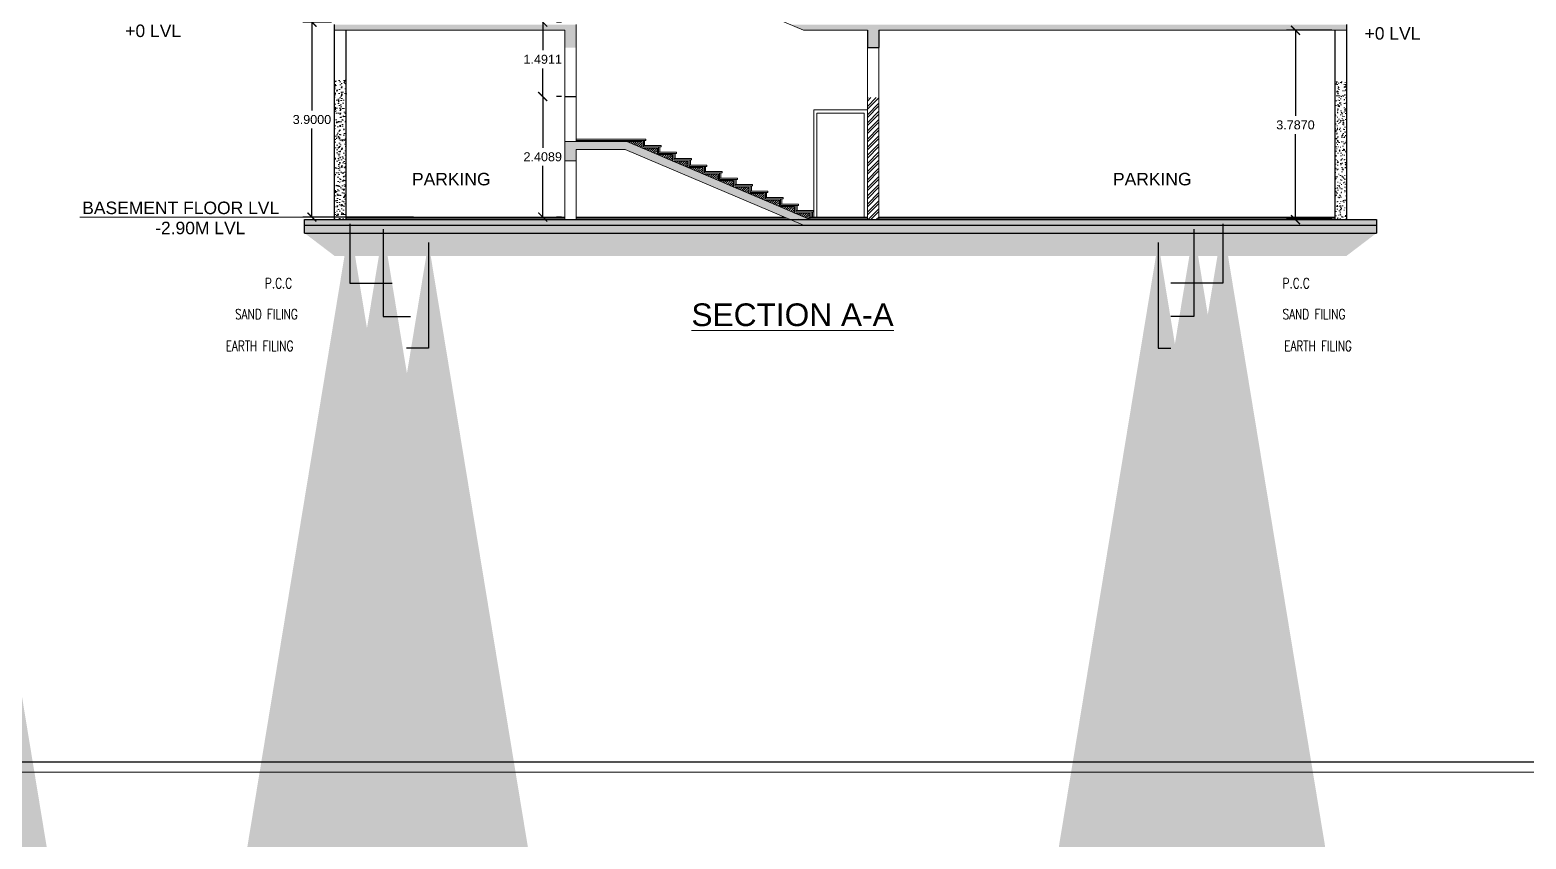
# Model space of a CAD drawing. Header units: metres. Extents: x -1560916 to -1560612, y 43591 to 43809.
# Drawn here: x -1560788.13 to -1560758.21, y 43637.13 to 43653.31 of the extents above; entities that cross this region are included whole.
import ezdxf

# ---------------------------------------------------------------- set-up
doc = ezdxf.new("R2010")
doc.units = ezdxf.units.M
doc.header["$LTSCALE"] = 750
doc.header["$MEASUREMENT"] = 0
doc.header["$PDMODE"] = 35
doc.header["$PDSIZE"] = 50
for name, pattern in [('DASHEDX2', [1.5, 1, -0.5]), ('DOT2', [0.125, 0, -0.125]), ('PHANTOM2', [1.25, 0.625, -0.125, 0.125, -0.125, 0.125, -0.125])]:
    doc.linetypes.add(name, pattern=pattern)
doc.layers.get('0').update_dxf_attribs({"lineweight": 5})
doc.layers.get('Defpoints').update_dxf_attribs({"lineweight": 0})
for name, color, linetype, lineweight in [('AR_DIM WRK', 3, 'Continuous', 13), ('AR_DOOR', 32, 'Continuous', 9), ('DIM-1', 8, 'Continuous', 18), ('ED', 30, 'Continuous', 0), ('HAT', 8, 'Continuous', 5), ('HATCH2', 8, 'Continuous', 5), ('LVL', 3, 'Continuous', 9), ('STAIR CASE', 202, 'Continuous', 15), ('TEXT', 2, 'Continuous', 20), ('TWO WHEELER', 8, 'Continuous', 13), ('wall', 7, 'Continuous', 30)]:
    doc.layers.add(name, color=color, linetype=linetype, lineweight=lineweight)
doc.layers.add('BLK_1_BASEMENT_-1_BLDG_FOOTPRINT', color=1, linetype='Continuous')
doc.styles.add('RS1', font='romans.shx', dxfattribs={"width": 0.75})
doc.styles.get("Standard").update_dxf_attribs({"font": 'arial.ttf'})
doc.styles.add('style4', font='BOOKOS.TTF', dxfattribs={"height": 300})
doc.dimstyles.new('DIM-100', dxfattribs={"dimtxt": 200, "dimasz": 100, "dimexe": 25, "dimexo": 25, "dimgap": 35, "dimtad": 1, "dimdec": 0, "dimrnd": 5, "dimzin": 0, "dimdsep": 46, "dimtxsty": 'RS1', "dimblk": 'ARCHTICK', "dimcen": 100, "dimdle": 25, "dimclrd": 8, "dimclre": 8, "dimclrt": 4, "dimadec": 0, "dimazin": 0, "dimtfac": 0.5, "dimtdec": 0, "dimtmove": 1, "dimatfit": 0, "dimfxl": 75, "dimfrac": 1, "dimtolj": 1, "dimtzin": 0, "dimarcsym": 2})
doc.dimstyles.get("Standard").update_dxf_attribs({"dimtxt": 0.18, "dimasz": 0.18, "dimexe": 0.18, "dimexo": 0.0625, "dimgap": 0.09, "dimtad": 1, "dimtih": 1, "dimtoh": 1, "dimdec": 4, "dimzin": 0, "dimdsep": 46, "dimtxsty": 'Standard', "dimblk": 'ARCHTICK', "dimcen": 0.09, "dimadec": 0, "dimazin": 0, "dimtfac": 1, "dimtdec": 4, "dimtofl": 0, "dimtmove": 0, "dimatfit": 3, "dimldrblk": 'ARCHTICK', "dimfxl": 1, "dimtolj": 1, "dimtzin": 0, "dimarcsym": 0})
pattern_1 = [(50, (-1559296.099275051, 43591.11482696273), (0.1833001432247181, -0.0160366846076121), [0.0191667, -0.2108337]), (355, (-1559296.099275051, 43591.11482696273), (-0.0354587358128038, 0.1922272129198402), [0.01533336, -0.16866696]), (100.45144446, (-1559296.084000039, 43591.11349057248), (0.1478414068341938, 0.176190526331979), [0.016289188506752, -0.1791810735742719]), (46.18419999999998, (-1559296.099275051, 43591.16593816274), (0.2727399255011043, -0.0422994453223555), [0.02875005, -0.3162505499999999]), (96.63563548999994, (-1559296.076546732, 43591.16241320037), (0.2388584681887231, 0.248941853139541), [0.024433796560152, -0.26877176165056]), (351.1841639899999, (-1559296.099275051, 43591.16593816274), (0.2388584680304176, 0.2489418530105976), [0.02300004, -0.2530004402555559]), (21, (-1559296.073719451, 43591.15316036272), (0.1525431786111856, -0.1028916732228713), [0.0191667, -0.2108337]), (326, (-1559296.073719451, 43591.15316036272), (0.0621806929645517, 0.1853164449119935), [0.01533336, -0.16866696]), (71.45144474, (-1559296.061007519, 43591.14458605668), (0.2147238697076045, 0.0824247712865806), [0.01628918799564, -0.179181073574272]), (37.50000000000001, (-1559296.099275051, 43591.11482696273), (0.0031075239854655, 0.0850730217097147), [0, -0.166622512, 0, -0.17122252, 0, -0.16930585]), (7.499999999999999, (-1559296.099275051, 43591.11482696273), (0.0672289987105657, 0.1007942794418084), [0, -0.09762239199999999, 0, -0.162789172, 0, -0.06452789]), (327.5, (-1559296.156264039, 43591.11482696273), (0.1364215264984762, -0.0057640328009512), [0, -0.063889, 0, -0.19933368, 0, -0.26450046]), (317.5, (-1559296.181819639, 43591.11482696273), (0.1490367246924629, 0.0255824288649178), [0, -0.0830557, 0, -0.132378008, 0, -0.18783366])]

# ---------------------------------------------------------------- blocks, each defined once
blk = doc.blocks.new('_ArchTick')
at = {"color": 0, "linetype": 'ByBlock', "const_width": 0.15}
blk.add_lwpolyline([(-0.5, -0.5), (0.5, 0.5)], dxfattribs=at)
blk = doc.blocks.new('*D224')
at = {"layer": 'Defpoints', "color": 0, "transparency": 16777216}
for p in [(-1560782.038694647, 43653.46787953845), (-1560782.49158773, 43649.56787953842), (-1560780.40077779, 43649.56787953842)]:
    blk.add_point(p, dxfattribs=at)
at = {"layer": 'ED', "color": 0, "lineweight": -2, "transparency": 16777216}
for p, q in [((-1560782.101194647, 43653.46787953845), (-1560782.671587729, 43653.46787953845)), ((-1560782.49158773, 43653.46787953845), (-1560782.49158773, 43651.69984406779)), ((-1560782.49158773, 43649.56787953842), (-1560782.49158773, 43651.33591500912)), ((-1560780.46327779, 43649.56787953842), (-1560782.671587729, 43649.56787953842))]:
    blk.add_line(p, q, dxfattribs=at)
at = {"layer": 'ED', "color": 0, "lineweight": -2, "transparency": 16777216, "xscale": 0.18, "yscale": 0.18, "zscale": 0.18}
for p, rotation in [((-1560782.49158773, 43653.46787953845), 90), ((-1560782.49158773, 43649.56787953842), 270)]:
    blk.add_blockref('_ArchTick', p, dxfattribs=dict(at, rotation=rotation))
at = {"layer": 'ED', "color": 0, "transparency": 16777216, "insert": (-1560782.491587729, 43651.51787953886), "char_height": 0.18, "attachment_point": 5}
blk.add_mtext('\\A1;3.9000', dxfattribs=at)
blk = doc.blocks.new('*D321')
at = {"layer": 'Defpoints', "color": 0, "transparency": 16777216}
for p in [(-1560762.027836901, 43653.30377065549), (-1560762.817843269, 43649.51676842734), (-1560762.027836901, 43649.51676842734)]:
    blk.add_point(p, dxfattribs=at)
at = {"layer": 'ED', "color": 0, "lineweight": -2, "transparency": 16777216}
for p, q in [((-1560762.090336901, 43653.30377065549), (-1560762.997843268, 43653.30377065549)), ((-1560762.817843269, 43653.30377065549), (-1560762.817843269, 43651.59223407075)), ((-1560762.817843269, 43649.51676842734), (-1560762.817843269, 43651.22830501209)), ((-1560762.090336901, 43649.51676842734), (-1560762.997843268, 43649.51676842734))]:
    blk.add_line(p, q, dxfattribs=at)
at = {"layer": 'ED', "color": 0, "lineweight": -2, "transparency": 16777216, "xscale": 0.18, "yscale": 0.18, "zscale": 0.18}
for p, rotation in [((-1560762.817843269, 43653.30377065549), 90), ((-1560762.817843269, 43649.51676842734), 270)]:
    blk.add_blockref('_ArchTick', p, dxfattribs=dict(at, rotation=rotation))
at = {"layer": 'ED', "color": 0, "transparency": 16777216, "insert": (-1560762.817843268, 43651.41026954186), "char_height": 0.18, "attachment_point": 5}
blk.add_mtext('\\A1;3.7870', dxfattribs=at)
blk = doc.blocks.new('*D494')
at = {"layer": 'BLK_1_BASEMENT_-1_BLDG_FOOTPRINT', "color": 0, "linetype": 'DOT2', "lineweight": -2, "transparency": 16777216}
for p, q in [((-1560777.49752348, 43651.97676842733), (-1560778.055604433, 43651.97676842733)), ((-1560777.49752348, 43649.56787953842), (-1560778.055604433, 43649.56787953842))]:
    blk.add_line(p, q, dxfattribs=at)
at = {"layer": 'BLK_1_BASEMENT_-1_BLDG_FOOTPRINT', "color": 0, "linetype": 'PHANTOM2', "lineweight": -2, "transparency": 16777216}
for p, q in [((-1560777.875604433, 43651.97676842733), (-1560777.875604433, 43650.95422712067)), ((-1560777.875604433, 43649.56787953842), (-1560777.875604433, 43650.59042084507))]:
    blk.add_line(p, q, dxfattribs=at)
at = {"layer": 'Defpoints', "color": 0, "transparency": 16777216}
for p in [(-1560777.43502348, 43651.97676842733), (-1560777.875604433, 43649.56787953842), (-1560777.43502348, 43649.56787953842)]:
    blk.add_point(p, dxfattribs=at)
at = {"layer": 'BLK_1_BASEMENT_-1_BLDG_FOOTPRINT', "color": 0, "lineweight": -2, "transparency": 16777216, "xscale": 0.18, "yscale": 0.18, "zscale": 0.18}
for p, rotation in [((-1560777.875604433, 43651.97676842733), 90), ((-1560777.875604433, 43649.56787953842), 270)]:
    blk.add_blockref('_ArchTick', p, dxfattribs=dict(at, rotation=rotation))
at = {"layer": 'BLK_1_BASEMENT_-1_BLDG_FOOTPRINT', "color": 0, "transparency": 16777216, "insert": (-1560777.875604433, 43650.77232398332), "char_height": 0.18, "attachment_point": 5}
blk.add_mtext('\\A1;2.4089', dxfattribs=at)
blk = doc.blocks.new('*D495')
at = {"layer": 'BLK_1_BASEMENT_-1_BLDG_FOOTPRINT', "color": 0, "linetype": 'DOT2', "lineweight": -2, "transparency": 16777216}
for p, q in [((-1560777.49752348, 43653.46787953845), (-1560778.055604434, 43653.46787953845)), ((-1560777.49752348, 43651.97676842733), (-1560778.055604434, 43651.97676842733))]:
    blk.add_line(p, q, dxfattribs=at)
at = {"layer": 'BLK_1_BASEMENT_-1_BLDG_FOOTPRINT', "color": 0, "linetype": 'PHANTOM2', "lineweight": -2, "transparency": 16777216}
for p, q in [((-1560777.875604433, 43653.46787953845), (-1560777.875604433, 43652.90422712069)), ((-1560777.875604433, 43651.97676842733), (-1560777.875604433, 43652.54042084511))]:
    blk.add_line(p, q, dxfattribs=at)
at = {"layer": 'Defpoints', "color": 0, "transparency": 16777216}
for p in [(-1560777.875604433, 43653.46787953845), (-1560777.43502348, 43653.46787953845), (-1560777.43502348, 43651.97676842733)]:
    blk.add_point(p, dxfattribs=at)
at = {"layer": 'BLK_1_BASEMENT_-1_BLDG_FOOTPRINT', "color": 0, "lineweight": -2, "transparency": 16777216, "xscale": 0.18, "yscale": 0.18, "zscale": 0.18}
for p, rotation in [((-1560777.875604433, 43653.46787953845), 90), ((-1560777.875604433, 43651.97676842733), 270)]:
    blk.add_blockref('_ArchTick', p, dxfattribs=dict(at, rotation=rotation))
at = {"layer": 'BLK_1_BASEMENT_-1_BLDG_FOOTPRINT', "color": 0, "transparency": 16777216, "insert": (-1560777.875604433, 43652.72232398333), "char_height": 0.18, "attachment_point": 5}
blk.add_mtext('\\A1;1.4911', dxfattribs=at)

msp = doc.modelspace()

# ---------------------------------------------------------------- hatches: boundary and pattern name
at = {"layer": 'HAT'}
h = msp.add_hatch(dxfattribs=at)
h.set_pattern_fill('ANSI32', color=256, scale=0.3066666666666667, style=0)
h.set_pattern_definition([(45, (-1559514.834796205, 43417.29119361984), (-0.08131727983645301, 0.08131727983645301), []), (45, (-1559514.780584685, 43417.29119361984), (-0.08131727983645301, 0.08131727983645301), [])])
h.paths.add_polyline_path([(-1560771.151495298, 43651.95676842732), (-1560771.381495573, 43651.95676842732), (-1560771.381495573, 43649.51676842731), (-1560771.151495573, 43649.51676842731)])
h = msp.add_hatch(dxfattribs=at)
h.set_pattern_fill('AR-SAND', color=256, scale=0.0255556, style=0)
h.set_pattern_definition([(37.50000000000001, (-1559514.834796205, 43420.06119361982), (-0.0016098330625059, 0.0492411375113927), [0, -0.038844512, 0, -0.04344452, 0, -0.04152785]), (7.499999999999999, (-1559514.834796205, 43420.06119361982), (0.0452277055691399, 0.0721216359845852), [0, -0.020955592, 0, -0.035011172, 0, -0.01341669]), (327.5, (-1559514.866229593, 43420.06119361982), (0.0795837637621765, 0.0001446205085693), [0, -0.0127778, 0, -0.04600008, 0, -0.06005566]), (317.5, (-1559514.866229593, 43420.06119361982), (0.0768233690558077, 0.0224295256672337), [0, -0.006388899999999999, 0, -0.030155608, 0, -0.03450006])])
h.paths.add_polyline_path([(-1560782.638694647, 43649.24646215617), (-1560761.1978369, 43649.24646215617), (-1560761.1978369, 43649.40377065549), (-1560782.638694647, 43649.40377065549)])
h = msp.add_hatch(dxfattribs=at)
h.set_pattern_fill('AR-HBONE', color=256, scale=0.025, style=0)
h.set_pattern_definition([(45, (-1560908.257997743, 43642.64926534781), (0, 0.1414213562373095), [0.3, -0.1]), (135, (-1560908.187287065, 43642.71997602592), (0, 0.1414213562373095), [0.3, -0.1])])
h.paths.add_polyline_path([(-1560761.7978369, 43648.79043732216), (-1560761.1978369, 43649.24646215617), (-1560771.381495573, 43649.24646215617), (-1560771.381495573, 43649.24646215794), (-1560782.638694647, 43649.24646215617), (-1560782.038694647, 43648.79043732216)])
at = {"layer": 'HATCH2'}
h = msp.add_hatch(dxfattribs=at)
h.set_pattern_fill('ANSI31', color=256, scale=0.2555556, style=0)
h.set_pattern_definition([(45, (-1560566.937073897, 43639.72190170244), (-0.0225881372162746, 0.0225881372162746), [])])
edge = h.paths.add_edge_path()
edge.add_line((-1560776.191495573, 43651.07676842732), (-1560772.531495573, 43649.51676842731))
edge.add_line((-1560772.531495573, 43649.64454620508), (-1560772.531495573, 43649.51676842731))
edge.add_line((-1560772.531495573, 43649.51676842731), (-1560772.531495573, 43649.64676842732))
edge.add_line((-1560772.531495573, 43649.64676842733), (-1560772.836495573, 43649.64676842733))
edge.add_line((-1560772.836495573, 43649.64676842733), (-1560772.836495573, 43649.77676842732))
edge.add_line((-1560772.836495573, 43649.77676842732), (-1560773.141495573, 43649.77676842732))
edge.add_line((-1560773.141495573, 43649.77676842732), (-1560773.141495573, 43649.90676842732))
edge.add_line((-1560773.141495573, 43649.90676842732), (-1560773.446495573, 43649.90676842732))
edge.add_line((-1560773.446495573, 43649.90676842732), (-1560773.446495573, 43650.03676842732))
edge.add_line((-1560773.446495573, 43650.03676842733), (-1560773.751495573, 43650.03676842733))
edge.add_line((-1560773.751495573, 43650.03676842733), (-1560773.751495573, 43650.16676842731))
edge.add_line((-1560773.751495573, 43650.16676842731), (-1560774.056495573, 43650.16676842731))
edge.add_line((-1560774.056495573, 43650.16676842731), (-1560774.056495573, 43650.29676842732))
edge.add_line((-1560774.056495573, 43650.29676842732), (-1560774.361495573, 43650.29676842732))
edge.add_line((-1560774.361495573, 43650.29676842732), (-1560774.361495573, 43650.42676842731))
edge.add_line((-1560774.361495573, 43650.42676842731), (-1560774.666495573, 43650.42676842731))
edge.add_line((-1560774.666495573, 43650.42676842731), (-1560774.666495573, 43650.55676842731))
edge.add_line((-1560774.666495573, 43650.55676842731), (-1560774.971495573, 43650.55676842731))
edge.add_line((-1560774.971495573, 43650.55676842731), (-1560774.971495573, 43650.68676842732))
edge.add_line((-1560774.971495573, 43650.68676842732), (-1560775.276495573, 43650.68676842732))
edge.add_line((-1560775.276495573, 43650.68676842732), (-1560775.276495573, 43650.81676842732))
edge.add_line((-1560775.276495573, 43650.81676842732), (-1560775.581495573, 43650.81676842732))
edge.add_line((-1560775.581495573, 43650.81676842732), (-1560775.581495573, 43650.94676842728))
edge.add_line((-1560775.581495573, 43650.94676842728), (-1560775.886495573, 43650.94676842728))
edge.add_line((-1560775.886495573, 43650.94676842728), (-1560775.886495573, 43651.07676842732))
edge.add_line((-1560775.886495573, 43651.07676842732), (-1560777.438163319, 43651.07676842732))
at = {"layer": 'TWO WHEELER'}
h = msp.add_hatch(dxfattribs=at)
h.set_pattern_fill('AR-CONC', color=256, scale=0.0255556, style=0)
h.set_pattern_definition([(50, (-1559296.099275051, 43592.11482696274), (0.1833001432247181, -0.0160366846076121), [0.0191667, -0.2108337]), (355, (-1559296.099275051, 43592.11482696274), (-0.0354587358128038, 0.1922272129198402), [0.01533336, -0.16866696]), (100.45144446, (-1559296.084000039, 43592.11349057248), (0.1478414068341938, 0.176190526331979), [0.016289188506752, -0.1791810735742719]), (46.18419999999999, (-1559296.099275051, 43592.16593816274), (0.2727399255011043, -0.0422994453223555), [0.02875005, -0.3162505499999999]), (96.63563548999994, (-1559296.076546732, 43592.16241320037), (0.2388584681887231, 0.248941853139541), [0.024433796560152, -0.26877176165056]), (351.1841639899999, (-1559296.099275051, 43592.16593816274), (0.2388584680304176, 0.2489418530105976), [0.02300004, -0.2530004402555559]), (21, (-1559296.073719451, 43592.15316036274), (0.1525431786111856, -0.1028916732228713), [0.0191667, -0.2108337]), (326, (-1559296.073719451, 43592.15316036274), (0.0621806929645517, 0.1853164449119935), [0.01533336, -0.16866696]), (71.45144474, (-1559296.061007519, 43592.14458605668), (0.2147238697076045, 0.0824247712865806), [0.01628918799564, -0.179181073574272]), (37.50000000000001, (-1559296.099275051, 43592.11482696274), (0.0031075239854655, 0.0850730217097147), [0, -0.166622512, 0, -0.17122252, 0, -0.16930585]), (7.499999999999999, (-1559296.099275051, 43592.11482696274), (0.0672289987105657, 0.1007942794418084), [0, -0.09762239199999999, 0, -0.162789172, 0, -0.06452789]), (327.5, (-1559296.156264039, 43592.11482696274), (0.1364215264984762, -0.0057640328009512), [0, -0.063889, 0, -0.19933368, 0, -0.26450046]), (317.5, (-1559296.181819639, 43592.11482696274), (0.1490367246924629, 0.0255824288649178), [0, -0.0830557, 0, -0.132378008, 0, -0.18783366])])
h.paths.add_polyline_path([(-1560777.20816224, 43653.41676842731), (-1560782.038694647, 43653.41676842731), (-1560782.038694647, 43653.30377065549), (-1560777.435023479, 43653.30377065549), (-1560777.435023479, 43652.95676842732), (-1560777.20816224, 43652.95676842732)])
h = msp.add_hatch(dxfattribs=at)
h.set_pattern_fill('AR-CONC', color=256, scale=0.0255556, style=0)
h.set_pattern_definition([(130, (-1560699.3353369, 43709.03026842731), (-0.1833001432247181, -0.0160366846076121), [0.0191667, -0.2108337]), (185, (-1560699.3353369, 43709.03026842731), (0.0354587358128038, 0.1922272129198402), [0.01533336, -0.16866696]), (79.54860000000002, (-1560699.350611912, 43709.02893203811), (-0.1478415435533085, 0.176190411610929), [0.0162891879956399, -0.1791810735742712]), (133.8158, (-1560699.3353369, 43709.08137962731), (-0.2727398534225752, -0.0422993772258666), [0.02875005, -0.3162505499999999]), (83.3644, (-1560699.358065219, 43709.07785466496), (-0.2388586623792044, 0.2489416666158333), [0.024433782760128, -0.268771567428]), (188.8158, (-1560699.3353369, 43709.08137962731), (-0.2388584680505692, 0.2489418531780722), [0.0230000399999999, -0.2530004399999992]), (159, (-1560699.3608925, 43709.06860182731), (-0.1525431786111856, -0.1028916732228713), [0.0191667, -0.2108337]), (214, (-1560699.3608925, 43709.06860182731), (-0.0621806929645517, 0.1853164449119935), [0.01533336, -0.16866696]), (108.5485999999999, (-1560699.373604426, 43709.0600275131), (-0.2147239340697712, 0.0824246036172086), [0.0162891879956399, -0.1791810735742712]), (142.5, (-1560699.3353369, 43709.03026842731), (-0.0031075239854655, 0.0850730217097147), [0, -0.166622512, 0, -0.17122252, 0, -0.16930585]), (172.5, (-1560699.3353369, 43709.03026842731), (-0.0672289987105657, 0.1007942794418084), [0, -0.09762239199999999, 0, -0.162789172, 0, -0.06452789]), (212.5, (-1560699.278347911, 43709.03026842731), (-0.1364215264984762, -0.0057640328009512), [0, -0.0638889999999998, 0, -0.1993336799999992, 0, -0.2645004599999984]), (222.5, (-1560699.252792312, 43709.03026842731), (-0.1490367246924629, 0.0255824288649178), [0, -0.0830557, 0, -0.132378008, 0, -0.18783366])])
h.paths.add_polyline_path([(-1560772.926804465, 43653.41676842731), (-1560761.7978369, 43653.41676842731), (-1560761.7978369, 43653.30377065549), (-1560771.151495609, 43653.30377065549), (-1560771.151495573, 43652.95676842732), (-1560771.381495573, 43652.95676842732), (-1560771.381495573, 43653.30377065549), (-1560772.661694308, 43653.30377065549)])
h = msp.add_hatch(dxfattribs=at)
h.set_pattern_fill('AR-CONC', color=256, scale=0.0255556, style=0)
h.set_pattern_definition(pattern_1)
h.paths.add_polyline_path([(-1560781.808694647, 43652.30377065548), (-1560782.038694647, 43652.30377065548), (-1560782.038694647, 43649.51676842731), (-1560781.808694647, 43649.51676842731)])
h = msp.add_hatch(dxfattribs=at)
h.set_pattern_fill('AR-CONC', color=256, scale=0.0255556, style=0)
h.set_pattern_definition(pattern_1)
h.paths.add_polyline_path([(-1560761.7978369, 43652.30377065548), (-1560762.027836901, 43652.30377065548), (-1560762.027836901, 43649.51676842731), (-1560761.7978369, 43649.51676842731)])
h = msp.add_hatch(dxfattribs=at)
h.set_pattern_fill('AR-CONC', color=256, scale=0.0255556, style=0)
h.set_pattern_definition(pattern_1)
h.paths.add_polyline_path([(-1560776.191495573, 43651.07676842732), (-1560777.435023479, 43651.07676842732), (-1560777.435023479, 43650.69176842733), (-1560777.20816224, 43650.69176842733), (-1560777.20816224, 43650.92176842732), (-1560776.223150618, 43650.92176842732), (-1560772.926804465, 43649.51676842731), (-1560772.531495573, 43649.51676842731)])
h = msp.add_hatch(dxfattribs=at)
h.set_pattern_fill('AR-CONC', color=256, scale=0.0255556, style=0)
h.set_pattern_definition([(130, (-1560699.3353369, 43705.13026842733), (-0.1833001432247181, -0.0160366846076121), [0.0191667, -0.2108337]), (185, (-1560699.3353369, 43705.13026842733), (0.0354587358128038, 0.1922272129198402), [0.01533336, -0.16866696]), (79.54860000000002, (-1560699.350611912, 43705.12893203811), (-0.1478415435533085, 0.176190411610929), [0.0162891879956399, -0.1791810735742711]), (133.8158, (-1560699.3353369, 43705.18137962733), (-0.2727398534225752, -0.0422993772258666), [0.02875005, -0.3162505499999999]), (83.3644, (-1560699.358065219, 43705.17785466494), (-0.2388586623792044, 0.2489416666158333), [0.024433782760128, -0.268771567428]), (188.8158, (-1560699.3353369, 43705.18137962733), (-0.2388584680505692, 0.2489418531780722), [0.0230000399999999, -0.2530004399999991]), (159, (-1560699.3608925, 43705.16860182733), (-0.1525431786111856, -0.1028916732228713), [0.0191667, -0.2108337]), (214, (-1560699.3608925, 43705.16860182733), (-0.0621806929645517, 0.1853164449119935), [0.01533336, -0.16866696]), (108.5485999999999, (-1560699.373604426, 43705.16002751311), (-0.2147239340697712, 0.0824246036172086), [0.0162891879956399, -0.1791810735742711]), (142.5, (-1560699.3353369, 43705.13026842733), (-0.0031075239854655, 0.0850730217097147), [0, -0.166622512, 0, -0.17122252, 0, -0.16930585]), (172.5, (-1560699.3353369, 43705.13026842733), (-0.0672289987105657, 0.1007942794418084), [0, -0.09762239199999999, 0, -0.162789172, 0, -0.06452789]), (212.5, (-1560699.278347911, 43705.13026842733), (-0.1364215264984762, -0.0057640328009512), [0, -0.0638889999999998, 0, -0.1993336799999991, 0, -0.2645004599999983]), (222.5, (-1560699.252792312, 43705.13026842733), (-0.1490367246924629, 0.0255824288649178), [0, -0.0830557, 0, -0.132378008, 0, -0.18783366])])
h.paths.add_polyline_path([(-1560782.638694647, 43649.51676842731), (-1560761.1978369, 43649.51676842731), (-1560761.1978369, 43649.40377065549), (-1560782.638694647, 43649.40377065549)])

# ---------------------------------------------------------------- linework, layer by layer
for p, q in [((-1560776.223150618, 43654.82176842731), (-1560772.661694308, 43653.30377065549)), ((-1560777.435023479, 43653.30377065549), (-1560782.038694647, 43653.30377065549)), ((-1560777.435023479, 43653.30377065549), (-1560777.435023479, 43649.51676842731)), ((-1560777.20816224, 43653.41676842731), (-1560777.20816224, 43651.07676842732)), ((-1560772.661694308, 43653.30377065549), (-1560771.381495573, 43653.30377065549)), ((-1560771.151495609, 43653.30377065549), (-1560761.7978369, 43653.30377065549)), ((-1560771.381495573, 43652.95676842732), (-1560771.381495573, 43649.51676842731)), ((-1560771.151495298, 43652.95676842732), (-1560771.151495589, 43649.51676842731)), ((-1560777.20816224, 43650.92176842732), (-1560777.20816224, 43649.51676842731)), ((-1560776.223150618, 43650.92176842732), (-1560777.20816224, 43650.92176842732)), ((-1560777.20816224, 43650.92176842732), (-1560777.20816224, 43650.70676842732)), ((-1560776.223150618, 43650.92176842732), (-1560772.661694308, 43649.40377065549)), ((-1560776.191495573, 43651.07676842732), (-1560772.531495573, 43649.51676842731)), ((-1560777.20816224, 43650.69176842733), (-1560777.43816224, 43650.69176842733))]:
    msp.add_line(p, q)
msp.add_lwpolyline([(-1560772.531495573, 43649.64454620508), (-1560772.531495573, 43649.51676842731), (-1560772.531495573, 43649.64676842733), (-1560772.836495573, 43649.64676842733), (-1560772.836495573, 43649.77676842732), (-1560773.141495573, 43649.77676842732), (-1560773.141495573, 43649.90676842732), (-1560773.446495573, 43649.90676842732), (-1560773.446495573, 43650.03676842733), (-1560773.751495573, 43650.03676842733), (-1560773.751495573, 43650.16676842731), (-1560774.056495573, 43650.16676842731), (-1560774.056495573, 43650.29676842732), (-1560774.361495573, 43650.29676842732), (-1560774.361495573, 43650.42676842731), (-1560774.666495573, 43650.42676842731), (-1560774.666495573, 43650.55676842731), (-1560774.971495573, 43650.55676842731), (-1560774.971495573, 43650.68676842732), (-1560775.276495573, 43650.68676842732), (-1560775.276495573, 43650.81676842732), (-1560775.581495573, 43650.81676842732), (-1560775.581495573, 43650.94676842728), (-1560775.886495573, 43650.94676842728), (-1560775.886495573, 43651.07676842732), (-1560777.438163319, 43651.07676842732)])
at = {"layer": 'AR_DOOR'}
for p, q in [((-1560772.454828907, 43651.71011064359), (-1560772.454828907, 43649.56787953842)), ((-1560771.381495573, 43651.71011064359), (-1560772.454828907, 43651.71011064359)), ((-1560772.390940017, 43651.64511064359), (-1560772.390940017, 43649.56787953842)), ((-1560771.445384462, 43651.64511064359), (-1560772.390940017, 43651.64511064359)), ((-1560771.445384462, 43651.64511064359), (-1560771.445384462, 43649.56787953842)), ((-1560771.381495573, 43651.71011064359), (-1560771.381495573, 43649.56787953842))]:
    msp.add_line(p, q, dxfattribs=at)
at = {"layer": 'DIM-1', "color": 6, "linetype": 'Continuous'}
msp.add_lwpolyline([(-1560856.956231282, 43638.46354374743), (-1560856.956231282, 43722.56354374743), (-1560741.056231282, 43722.56354374743), (-1560741.056231282, 43638.46354374743), (-1560856.956231282, 43638.46354374743)], close=True, dxfattribs=at)
at = {"layer": 'LVL', "linetype": 'DASHEDX2'}
msp.add_line((-1560782.166472425, 43649.56787953842), (-1560787.132577091, 43649.56787953842), dxfattribs=at)
at = {"layer": 'STAIR CASE'}
for p, q in [((-1560775.506495573, 43650.97176842731), (-1560775.506495573, 43650.99676842731)), ((-1560775.201495573, 43650.84176842732), (-1560775.201495573, 43650.86676842732)), ((-1560774.896495573, 43650.71176842732), (-1560774.896495573, 43650.73676842731)), ((-1560774.591495573, 43650.58176842731), (-1560774.591495573, 43650.60676842733)), ((-1560774.286495573, 43650.45176842732), (-1560774.286495573, 43650.47676842732)), ((-1560773.981495573, 43650.3217684273), (-1560773.981495573, 43650.34676842732)), ((-1560773.676495573, 43650.19176842732), (-1560773.676495573, 43650.21676842733)), ((-1560781.808694647, 43649.56787953842), (-1560777.435023479, 43649.56787953842)), ((-1560781.808694647, 43649.54232398287), (-1560777.435023479, 43649.54232398287)), ((-1560777.20816224, 43649.56787953842), (-1560773.046718995, 43649.56787953842)), ((-1560777.20816224, 43649.54232398287), (-1560772.986761729, 43649.54232398287)), ((-1560772.757992036, 43649.54232398287), (-1560772.755893208, 43649.54232398287)), ((-1560772.531495573, 43649.56787953842), (-1560771.381495573, 43649.56787953842)), ((-1560772.531495573, 43649.54232398287), (-1560771.381495573, 43649.54232398287)), ((-1560771.151495582, 43649.56787953842), (-1560762.027836901, 43649.56787953842)), ((-1560771.151495585, 43649.54232398287), (-1560762.027836901, 43649.54232398287))]:
    msp.add_line(p, q, dxfattribs=at)
for points in [[(-1560777.20816224, 43651.10176842732), (-1560775.811495573, 43651.10176842732), (-1560775.811495573, 43651.12676842731), (-1560777.20816224, 43651.12676842731)], [(-1560775.861495573, 43651.10176842732), (-1560775.836495573, 43651.10176842732), (-1560775.836495573, 43650.99676842731), (-1560775.861495573, 43650.99676842731)], [(-1560775.861495573, 43650.97176842731), (-1560775.506495573, 43650.97176842731), (-1560775.506495573, 43650.99676842731), (-1560775.861495573, 43650.99676842731)], [(-1560775.556495573, 43650.97176842731), (-1560775.531495573, 43650.97176842731), (-1560775.531495573, 43650.86676842732), (-1560775.556495573, 43650.86676842732)], [(-1560775.556495573, 43650.84176842732), (-1560775.201495573, 43650.84176842732), (-1560775.201495573, 43650.86676842732), (-1560775.556495573, 43650.86676842732)], [(-1560775.251495573, 43650.84176842732), (-1560775.226495573, 43650.84176842732), (-1560775.226495573, 43650.73676842731), (-1560775.251495573, 43650.73676842731)], [(-1560775.251495573, 43650.71176842732), (-1560774.896495573, 43650.71176842732), (-1560774.896495573, 43650.73676842731), (-1560775.251495573, 43650.73676842731)], [(-1560774.946495573, 43650.71176842732), (-1560774.921495573, 43650.71176842732), (-1560774.921495573, 43650.60676842733), (-1560774.946495573, 43650.60676842733)], [(-1560774.946495573, 43650.58176842731), (-1560774.591495573, 43650.58176842731), (-1560774.591495573, 43650.60676842733), (-1560774.946495573, 43650.60676842733)], [(-1560774.641495573, 43650.58176842731), (-1560774.616495573, 43650.58176842731), (-1560774.616495573, 43650.47676842732), (-1560774.641495573, 43650.47676842732)], [(-1560774.641495573, 43650.45176842732), (-1560774.286495573, 43650.45176842732), (-1560774.286495573, 43650.47676842732), (-1560774.641495573, 43650.47676842732)], [(-1560774.336495573, 43650.45176842732), (-1560774.311495573, 43650.45176842732), (-1560774.311495573, 43650.34676842732), (-1560774.336495573, 43650.34676842732)], [(-1560774.336495573, 43650.3217684273), (-1560773.981495573, 43650.3217684273), (-1560773.981495573, 43650.34676842732), (-1560774.336495573, 43650.34676842732)], [(-1560774.031495573, 43650.3217684273), (-1560774.006495573, 43650.3217684273), (-1560774.006495573, 43650.21676842733), (-1560774.031495573, 43650.21676842733)], [(-1560774.031495573, 43650.19176842732), (-1560773.676495573, 43650.19176842732), (-1560773.676495573, 43650.21676842733), (-1560774.031495573, 43650.21676842733)], [(-1560773.726495573, 43650.19176842732), (-1560773.701495573, 43650.19176842732), (-1560773.701495573, 43650.08676842733), (-1560773.726495573, 43650.08676842733)], [(-1560773.726495573, 43650.19176842732), (-1560773.701495573, 43650.19176842732), (-1560773.701495573, 43650.08676842733), (-1560773.726495573, 43650.08676842733)], [(-1560773.726495573, 43650.06176842732), (-1560773.371495573, 43650.06176842732), (-1560773.371495573, 43650.08676842733), (-1560773.726495573, 43650.08676842733)], [(-1560773.421495573, 43650.06176842732), (-1560773.396495573, 43650.06176842732), (-1560773.396495573, 43649.95676842733), (-1560773.421495573, 43649.95676842733)], [(-1560773.421495573, 43649.93176842731), (-1560773.066495573, 43649.93176842731), (-1560773.066495573, 43649.95676842733), (-1560773.421495573, 43649.95676842733)], [(-1560773.116495573, 43649.93176842731), (-1560773.091495573, 43649.93176842731), (-1560773.091495573, 43649.82676842732), (-1560773.116495573, 43649.82676842732)], [(-1560773.116495573, 43649.80176842733), (-1560772.761495573, 43649.80176842733), (-1560772.761495573, 43649.82676842732), (-1560773.116495573, 43649.82676842732)], [(-1560772.811495573, 43649.80176842733), (-1560772.786495573, 43649.80176842733), (-1560772.786495573, 43649.69676842732), (-1560772.811495573, 43649.69676842732)], [(-1560772.811495573, 43649.67176842732), (-1560772.456495573, 43649.67176842732), (-1560772.456495573, 43649.69676842732), (-1560772.811495573, 43649.69676842732)], [(-1560772.506568812, 43649.67176842732), (-1560772.481013256, 43649.67176842732), (-1560772.481013256, 43649.56787953842), (-1560772.506568812, 43649.56787953842)]]:
    msp.add_lwpolyline(points, close=True, dxfattribs=at)
at = {"layer": 'wall'}
for p, q in [((-1560782.038694647, 43649.51676842731), (-1560782.038694647, 43653.41676842731)), ((-1560781.808694647, 43649.51676842731), (-1560781.808694647, 43653.30377065549)), ((-1560771.151495609, 43653.30377065549), (-1560771.151495298, 43652.95676842732)), ((-1560762.027836901, 43653.30377065549), (-1560762.027836901, 43649.51676842731)), ((-1560761.7978369, 43653.41676842731), (-1560761.7978369, 43649.51676842731)), ((-1560777.435023479, 43651.97676842732), (-1560777.20816224, 43651.97676842732)), ((-1560782.638694647, 43649.24646215617), (-1560782.638694647, 43649.51676842731)), ((-1560782.638694647, 43649.51676842731), (-1560761.1978369, 43649.51676842731)), ((-1560782.638694647, 43649.40377065549), (-1560761.1978369, 43649.40377065549)), ((-1560761.1978369, 43649.51676842731), (-1560761.1978369, 43649.24646215617)), ((-1560782.638694647, 43649.24646215617), (-1560761.1978369, 43649.24646215617))]:
    msp.add_line(p, q, dxfattribs=at)
msp.add_lwpolyline([(-1560856.756231282, 43638.66354374743), (-1560856.756231282, 43722.36354374741), (-1560741.256231282, 43722.36354374741), (-1560741.256231282, 43638.66354374743)], close=True, dxfattribs=at)
msp.add_lwpolyline([(-1560771.381495573, 43653.30377065549), (-1560771.381495573, 43652.95676842732), (-1560771.151495573, 43652.95676842732)], dxfattribs=at)

# ---------------------------------------------------------------- texts
at = {"color": 4, "char_height": 0.25, "attachment_point": 5}
for insert in [(-1560779.704477143, 43650.32491645133), (-1560765.682353761, 43650.32491645133)]:
    msp.add_mtext('PARKING', dxfattribs=dict(at, insert=insert))
at = {"linetype": 'ByBlock', "insert": (-1560770.854659865, 43647.84056089907), "char_height": 0.4533199961355903, "width": 29.61803672120138, "attachment_point": 3, "style": 'style4'}
msp.add_mtext('{\\fArial|b0|i0|c0|p34;\\LSECTION A-A}', dxfattribs=at)
at = {"layer": 'TEXT', "linetype": 'ByBlock', "char_height": 0.25, "width": 52.8893512878596, "attachment_point": 3, "style": 'style4'}
for s, insert in [('{\\fArial|b0|i0|c0|p34;        +0 LVL}', (-1560785.109131813, 43653.41818052828)), ('{\\fArial|b0|i0|c0|p34;        +0 LVL}', (-1560760.318321825, 43653.36662495208)), ('{\\fArial|b0|i0|c0|p34;BASEMENT FLOOR LVL}', (-1560783.147612833, 43649.87667399228)), ('{\\fArial|b0|i0|c0|p34;     -2.90M LVL}', (-1560783.822789317, 43649.47474324228))]:
    msp.add_mtext(s, dxfattribs=dict(at, insert=insert))
at = {"layer": 'wall', "color": 4, "char_height": 0.2044444444444445, "style": 'RS1'}
for s, insert, width, attachment_point in [('\\A1;P.C.C', (-1560782.886806652, 43648.34645440762), 1.154942666769154, 3), ('\\A1;P.C.C', (-1560763.076296408, 43648.34645440762), 1.154942666769154, 1), ('\\A1;SAND FILING', (-1560782.774631177, 43647.7270044768), 1.642619796319331, 3), ('\\A1;SAND FILING', (-1560763.075821911, 43647.7270044768), 1.642619796319331, 1), ('\\A1;EARTH FILING', (-1560782.863108571, 43647.09179413881), 2.535517933431223, 3), ('\\A1;EARTH FILING', (-1560763.042567689, 43647.09179413881), 2.535517933431223, 1)]:
    msp.add_mtext(s, dxfattribs=dict(at, insert=insert, width=width, attachment_point=attachment_point))

# ---------------------------------------------------------------- dimensions: what is measured, and where the dimension line sits
at = {"layer": 'BLK_1_BASEMENT_-1_BLDG_FOOTPRINT', "color": 2}
dim = msp.add_linear_dim(base=(-1560777.875604433, 43653.46787953845), p1=(-1560777.435023479, 43651.97676842732), p2=(-1560777.435023479, 43653.46787953844), angle=90, dimstyle='Standard', override={"dimfxl": 0, "dimarcsym": 2}, dxfattribs=at)
dim.commit()
dim.dimension.update_dxf_attribs({"geometry": '*D495', "text_midpoint": (-1560777.875604433, 43652.72232398333)})
at = {"layer": 'BLK_1_BASEMENT_-1_BLDG_FOOTPRINT', "color": 1}
dim = msp.add_linear_dim(base=(-1560777.875604433, 43649.56787953842), p1=(-1560777.435023479, 43651.97676842732), p2=(-1560777.435023479, 43649.56787953842), angle=90, dimstyle='Standard', override={"dimfxl": 0, "dimarcsym": 2}, dxfattribs=at)
dim.commit()
dim.dimension.update_dxf_attribs({"geometry": '*D494', "text_midpoint": (-1560777.875604433, 43650.77232398332)})
at = {"layer": 'ED'}
for base, p1, p2, angle, picture, middle in [((-1560782.49158773, 43649.56787953842), (-1560782.038694647, 43653.46787953844), (-1560780.40077779, 43649.56787953842), 270, '*D224', (-1560782.491587729, 43651.51787953886)), ((-1560762.817843269, 43649.51676842734), (-1560762.027836901, 43653.30377065549), (-1560762.027836901, 43649.51676842731), 90, '*D321', (-1560762.817843268, 43651.41026954186))]:
    dim = msp.add_linear_dim(base=base, p1=p1, p2=p2, angle=angle, dimstyle='Standard', override={"dimtmove": 1, "dimfxl": 5}, dxfattribs=at)
    dim.commit()
    dim.dimension.update_dxf_attribs({"geometry": picture, "text_midpoint": middle})

# ---------------------------------------------------------------- leaders
at = {"layer": 'AR_DIM WRK', "annotation_type": 0, "has_hookline": 1, "hookline_direction": 1, "text_width": 1.985714285714286}
msp.add_leader([(-1560796.693707815, 43691.08257834215), (-1560796.693707815, 43690.20825602287), (-1560831.414526807, 43690.20825602287)], dimstyle='DIM-100', override={"dimgap": 35, "dimtad": 0}, dxfattribs=at)
at = {"layer": 'wall', "annotation_type": 0, "has_hookline": 1, "hookline_direction": 1}
for points, text_width in [([(-1560781.734752536, 43649.43520174983), (-1560781.734752536, 43648.24423218538), (-1560780.886806652, 43648.24423218538)], 0.554920634920635), ([(-1560764.273078449, 43649.43520174983), (-1560764.273078449, 43648.24423218538), (-1560765.314017944, 43648.24423218538)], 0.554920634920635), ([(-1560780.160586288, 43649.06082838318), (-1560780.160586288, 43646.94613599731), (-1560780.601408073, 43646.9441319891)], 1.48952380952381), ([(-1560781.065382555, 43649.32273377018), (-1560781.065382555, 43647.58134633533), (-1560780.523095509, 43647.57913198912)], 1.387301587301588), ([(-1560765.563925648, 43649.06082838318), (-1560765.563925648, 43646.94613599731), (-1560765.314017944, 43646.9441319891)], 1.48952380952381), ([(-1560764.852832816, 43649.32273377018), (-1560764.852832816, 43647.58134633533), (-1560765.314017944, 43647.58134633533)], 1.387301587301588)]:
    msp.add_leader(points, dimstyle='DIM-100', override={"dimgap": 2, "dimtad": 0}, dxfattribs=dict(at, text_width=text_width))

doc.saveas('drawing.dxf')
